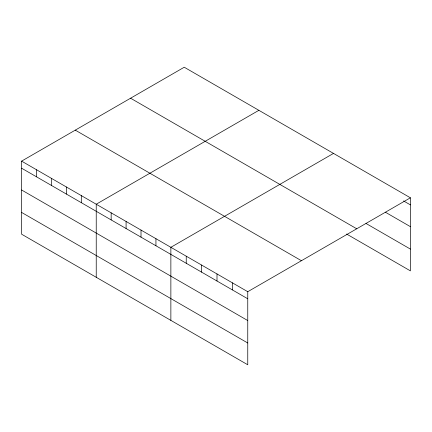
<?xml version="1.0" encoding="UTF-8"?>
<svg xmlns="http://www.w3.org/2000/svg" width="432" height="432" viewBox="0 0 432 432"><rect width="100%" height="100%" fill="white"/><g stroke="black" fill="none" stroke-linecap="round" stroke-linejoin="round"><path stroke-width="0.65" d="M21.6 161.131L247.757 291.703L247.757 364.77L21.6 234.198L21.6 161.131L184.243 67.23L410.4 197.802L410.4 270.869L346.604 234.041M258.876 110.317L96.233 204.217L96.233 277.29M333.504 153.403L170.867 247.304L170.867 320.377M247.757 291.703L410.4 197.802M403.564 200.934L410.4 204.881M385.339 212.188L410.4 226.654M365.974 223.441L410.4 249.091M130.572 98.215L356.729 228.787M75.271 130.14L301.428 260.712M21.6 168.21L247.757 298.782M21.6 189.983L247.757 320.555M21.6 212.425L247.757 342.992M232.378 282.82L232.378 289.899M216.999 273.942L216.999 281.021M201.62 265.064L201.62 272.144M186.241 256.187L186.241 263.266M155.936 238.691L155.936 245.765M141.01 230.072L141.01 237.152M126.085 221.454L126.085 228.533M111.159 212.836L111.159 219.915M81.308 195.599L81.308 202.678M66.377 186.98L66.377 194.06M51.451 178.362L51.451 185.441M36.526 169.749L36.526 176.828"/></g></svg>
